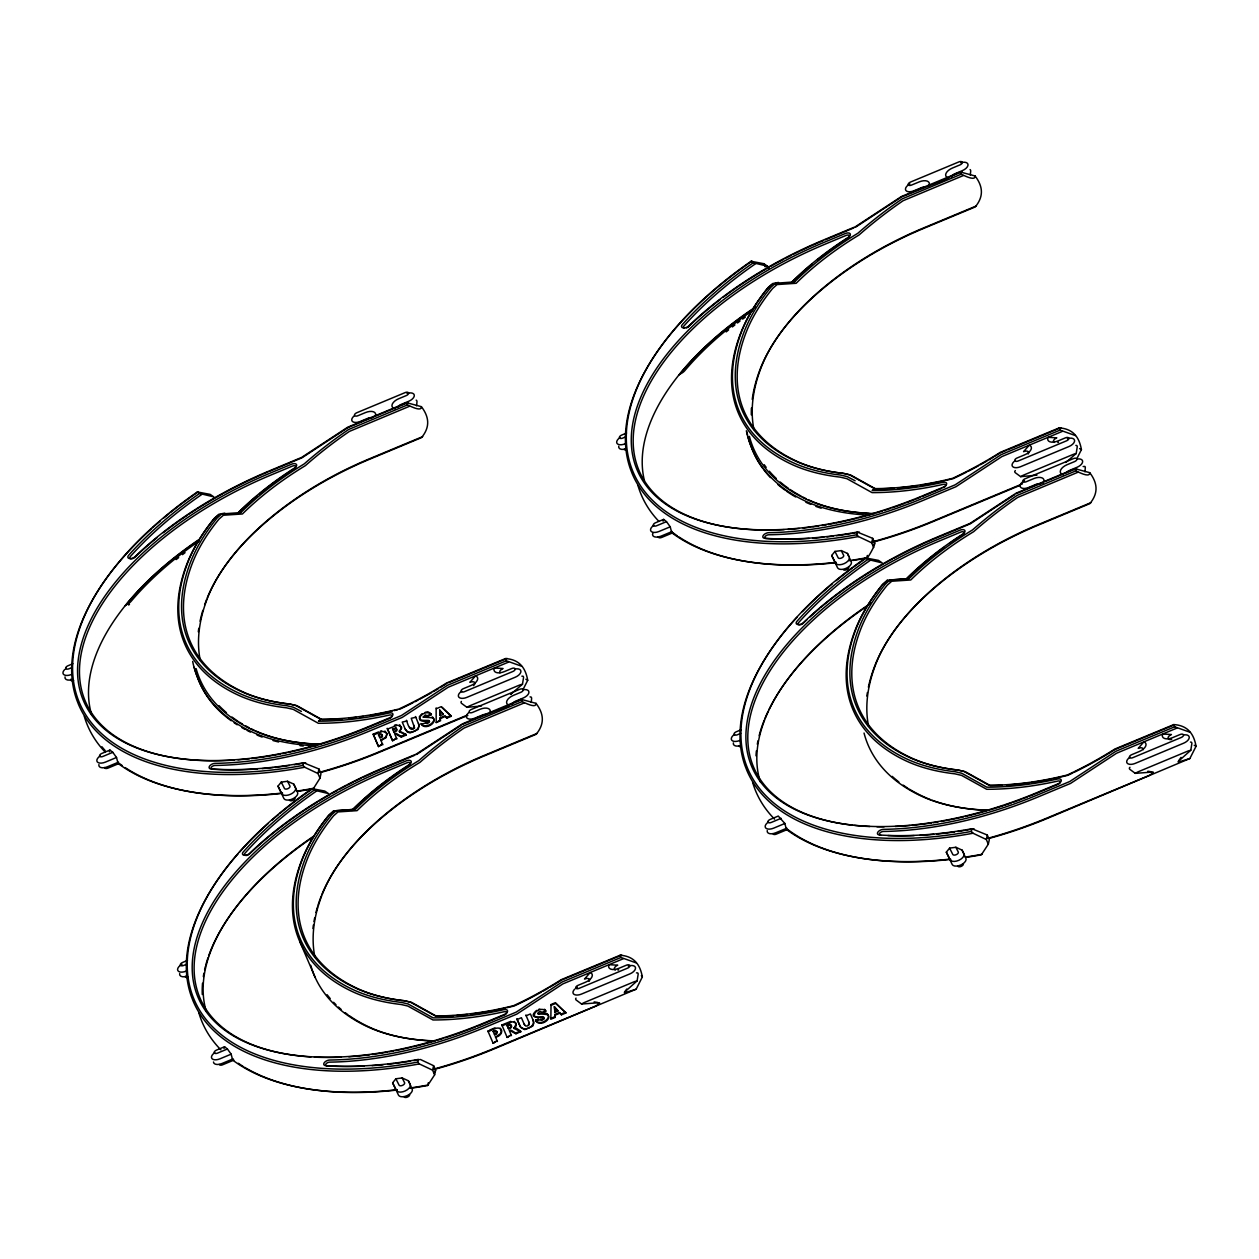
<?xml version="1.0" encoding="UTF-8"?>
<svg xmlns="http://www.w3.org/2000/svg" width="1259" height="1259" viewBox="0 0 1259 1259"><rect width="100%" height="100%" fill="white"/><g stroke="black" fill="none" stroke-linecap="round" stroke-linejoin="round"><path stroke-width="1.5" d="M442.066 707.196L451.289 716.277L446.803 718.134L444.994 715.757L440.146 717.772L440.571 720.73L436.212 722.556L436.118 707.951M551.033 1005.374L550.844 1019.223L555.203 1017.414L554.763 1014.455L559.625 1012.441L561.435 1014.817L565.905 1012.96L555.408 1002.683L550.75 1004.635L551.033 1005.374L555.691 1003.423L565.905 1012.96M401.385 727.309L399.481 731.778L406.153 735.067L401.322 737.082C394.209 733.871 393.138 731.086 401.039 736.342L401.322 737.082M516.017 1023.992L514.097 1028.461L520.785 1031.751L515.954 1033.765C508.841 1030.554 507.77 1027.769 515.671 1033.025L515.954 1033.765M419.562 718.48C420.144 713.853 428.375 710.312 431.396 714.656L427.446 716.528C415.722 717.52 430.499 716.953 433.285 718.212A4.768 4.045 -21.1 0 1 433.977 721.438C432.167 725.987 423.229 729.354 420.947 723.484M386.843 734.564L385.883 736.877L380.942 740.465L386.167 737.617L386.765 733.729M416.587 405.776L416.997 401.684A5.351 1.936 -72.6 0 0 416.572 400.409L416.178 400.142M531.219 702.459L531.628 698.367A5.351 1.936 -72.6 0 0 531.188 697.093L530.055 696.872M970.296 175.095L970.705 171.004A5.351 1.936 -72.6 0 0 970.264 169.729L970.091 169.572M1084.912 471.779L1085.321 467.687A5.351 1.936 -72.6 0 0 1084.896 466.412L1083.149 466.538M319.991 778.172L317.976 773.498L304.709 767.235L303.01 765.425L303.608 762.749L318.983 769.029L320.982 773.703L319.991 778.172L313.491 788.464M317.976 773.498L318.983 769.029M410.229 1088.343A298.446 158.162 -23.2 0 0 427.667 1085.494L434.607 1074.856L432.608 1070.181L419.326 1063.918L417.642 1062.108L418.932 1059.433M427.667 1085.494L428.265 1082.819M432.608 1070.181L433.615 1065.712L420.333 1059.448M434.607 1074.856L435.614 1070.386L433.615 1065.712M873.699 547.492L871.684 542.818L858.402 536.554L856.718 534.76L857.316 532.069L872.692 538.348L874.69 543.022C875.808 544.706 864.429 564.52 867.341 555.455M871.684 542.818L872.692 538.348M988.315 844.175L986.316 839.501L973.034 833.238L971.35 831.444L971.948 828.752L987.308 835.032L989.322 839.706L988.315 844.175L981.359 854.814A298.446 158.162 -23.2 0 1 967.4 857.159M986.316 839.501L987.308 835.032M529.126 1023.048L528.355 1024.606M511.626 693.221L510.572 694.433L522.485 684.219L523.571 677.358A5.351 1.951 -72.5 0 0 523.067 676.225L521.856 676.177M641.35 975.631L642.342 976.968L636.157 989.196L624.732 992.784A8.939 2.014 -22.4 0 1 624.401 992.249L637.117 980.903L638.187 974.041A5.351 1.951 -72.5 0 0 637.699 972.908L636.472 972.861M1065.775 462.478L1076.193 453.539L1077.263 446.677A5.351 1.951 -72.5 0 0 1076.775 445.544L1075.847 445.387M1194.24 745.265L1196.05 746.304L1189.865 758.516L1178.424 762.104A8.939 2.014 -22.4 0 1 1178.109 761.569L1190.809 750.222L1191.895 743.361A5.351 1.951 -72.5 0 0 1191.407 742.228L1190.479 742.07M109.376 751.859L109.942 750.065L112.791 752.315L116.52 757.477L118.047 763.395A299.957 158.949 -23.2 0 0 282.504 792.997M224.008 1048.527L224.558 1046.748L227.423 1048.999L231.152 1054.161L232.663 1060.078A299.957 158.949 -23.2 0 0 397.136 1089.68M663.084 521.179L663.65 519.385L666.499 521.635L670.229 526.813L671.739 532.714A299.957 158.949 -23.2 0 0 836.212 562.317M949.192 859.189A299.957 158.949 -23.2 0 1 786.371 829.398L784.861 823.48L778.267 816.068L770.146 819.452A3.006 1.589 -23.2 0 0 767.959 822.096A3.006 1.589 -23.2 0 0 771.295 822.426L781.131 818.319M207.279 597.773A226.463 120.014 -23.2 0 1 369.847 459.142L421.497 437.628C429.838 427.588 429.697 417.579 421.403 406.673L406.61 402.675L347.704 427.21L301.688 457.395L269.426 470.85A260.959 138.285 -23.2 0 0 135.217 556.525A4.501 2.392 -23.2 0 1 129.409 558.54A4.501 2.392 -23.2 0 1 128.607 555.329A293.961 155.77 -23.2 0 1 199.567 493.465L213.825 496.88L210.143 494.378L197.348 491.954A298.462 158.162 -23.2 0 0 78.42 700.256A298.462 158.162 -23.2 0 0 303.01 765.425M523.303 689.019L527.71 680.301L525.9 679.262M321.911 894.441A226.463 120.014 -23.2 0 1 484.479 755.825L536.129 734.312C544.47 724.271 544.329 714.262 536.035 703.356L521.242 699.359L462.336 723.894L416.32 754.078L384.042 767.534A260.959 138.285 -23.2 0 0 249.849 853.209A4.501 2.392 -23.2 0 1 244.026 855.223A4.501 2.392 -23.2 0 1 243.223 851.997A293.961 155.77 -23.2 0 1 314.199 790.148L328.457 793.563L324.775 791.061L311.98 788.638A298.462 158.162 -23.2 0 0 193.052 996.923A298.462 158.162 -23.2 0 0 417.642 1062.108M752.237 399.386A293.961 155.77 -23.2 0 1 760.342 368.698A226.463 120.014 -23.2 0 1 923.555 228.461L975.206 206.948C983.547 196.908 983.405 186.899 975.111 175.992L960.318 171.995L901.413 196.53L855.396 226.73L823.134 240.17A260.959 138.285 -23.2 0 0 688.925 325.845A4.501 2.392 -23.2 0 1 683.102 327.859A4.501 2.392 -23.2 0 1 682.299 324.649A293.961 155.77 -23.2 0 1 753.275 262.785L767.534 266.2L768.871 269.316M1077.012 458.339L1081.418 449.62L1079.608 448.582M868.395 687.209A293.961 155.77 -23.2 0 1 874.974 665.381A226.463 120.014 -23.2 0 1 1038.187 525.145L1089.838 503.631C1098.178 493.591 1098.037 483.582 1089.743 472.676L1074.934 468.678L1016.044 493.213L970.028 523.398L937.75 536.853A260.959 138.285 -23.2 0 0 803.557 622.528A4.501 2.392 -23.2 0 1 797.734 624.543A4.501 2.392 -23.2 0 1 796.931 621.332A293.961 155.77 -23.2 0 1 867.892 559.468L882.166 562.883L878.467 560.381L865.688 557.957A298.462 158.162 -23.2 0 0 746.76 766.259A298.462 158.162 -23.2 0 0 971.35 831.428M1181.036 757.383L1178.912 760.436M1043.113 483.047L1043.585 482.26A9.002 4.768 -23.2 0 0 1033.812 478.577L1026.211 481.741A3.006 1.589 -23.2 0 1 1022.859 481.41A3.006 1.589 -23.2 0 1 1025.062 478.782L1073.502 458.591A3.006 1.589 -23.2 0 1 1076.854 458.921A3.006 1.589 -23.2 0 1 1074.651 461.565L1067.034 464.728A9.002 4.768 -23.2 0 0 1062.423 474.407L1045.3 481.536M434.04 1072.92L435.614 1070.386M873.116 545.572L874.69 543.022M626.793 989.039L625.204 991.116M125.27 605.658L126.105 604.824A8.341 4.422 -23.2 0 0 131.109 601.298L131.251 601.141A256.458 135.909 -23.2 0 1 199.174 541.008M678.963 374.977L679.813 374.143A8.341 4.422 -23.2 0 0 684.817 370.618L684.943 370.461A256.458 135.909 -23.2 0 1 752.882 310.328M278.003 786.151L281.245 782.091A299.878 158.917 -23.2 0 0 287.54 781.272L293.74 784.105L295.535 787.662A7.507 3.982 -23.2 0 1 290.499 794.287A7.507 3.982 -23.2 0 1 281.874 793.815L278.003 786.151L283.873 798.489A7.507 3.982 -23.2 0 0 292.497 798.961A7.507 3.982 -23.2 0 0 297.549 792.336L293.74 784.105M392.619 1082.834L395.877 1078.774A299.878 158.917 -23.2 0 0 402.172 1077.956L408.372 1080.789L410.166 1084.345A7.507 3.982 -23.2 0 1 405.13 1090.971A7.507 3.982 -23.2 0 1 396.491 1090.499L392.619 1082.834L398.505 1095.173A7.507 3.982 -23.2 0 0 407.129 1095.645A7.507 3.982 -23.2 0 0 412.165 1089.019L408.372 1080.789M831.695 555.487L834.953 551.411A299.878 158.917 -23.2 0 0 841.248 550.592L847.449 553.425L849.243 556.982A7.507 3.982 -23.2 0 1 844.207 563.607A7.507 3.982 -23.2 0 1 835.567 563.135L831.695 555.487L837.581 567.809A7.507 3.982 -23.2 0 0 846.205 568.281A7.507 3.982 -23.2 0 0 851.241 561.656L849.447 558.115M946.327 852.17L949.585 848.094A299.878 158.917 -23.2 0 0 955.88 847.276L962.081 850.108L963.875 853.665A7.507 3.982 -23.2 0 1 958.839 860.29A7.507 3.982 -23.2 0 1 950.199 859.818L946.327 852.17L952.197 864.492A7.507 3.982 -23.2 0 0 960.837 864.964A7.507 3.982 -23.2 0 0 965.873 858.339L962.081 850.108M413.739 727.922L414.29 725.452M543.605 1018.814C545.651 1013.825 536.334 1019.601 534.477 1015.982C533.344 1010.883 543.038 1006.791 546.013 1011.339L542.078 1013.212C530.354 1014.203 545.131 1013.637 547.917 1014.896A4.768 4.045 -21.1 0 1 548.594 1018.122C546.815 1022.686 537.813 1026.022 535.579 1020.168L538.222 1018.893M461.376 701.436L461.014 702.066A5.351 2.062 26.8 0 0 461.408 703.246L466.963 707.353L481.426 706M576.008 998.119L575.646 998.749A5.351 2.062 26.8 0 0 576.04 999.929L581.579 1004.021L599.315 1002.699A8.939 2.014 -22.4 0 1 599.552 1003.266L596.011 1005.925L493.575 1048.59A262.47 139.088 -23.2 0 1 433.647 1069.111M218.232 515.293L213.715 519.275A230.964 122.391 -23.2 0 0 187.009 563.702A298.462 158.162 -23.2 0 0 237.699 694.889A230.964 122.391 -23.2 0 0 286.58 707.826L293.221 709.368L318.338 723.28A230.964 122.391 -23.2 0 0 389.535 715.033A3.006 1.589 -23.2 0 1 392.037 715.915A3.006 1.589 -23.2 0 1 389.786 718.291L368.509 727.167A254.963 135.106 -23.2 0 1 314.231 746.005M771.94 284.613L767.423 288.594A230.964 122.391 -23.2 0 0 740.717 333.021A298.462 158.162 -23.2 0 0 791.407 464.209A230.964 122.391 -23.2 0 0 840.288 477.145L846.929 478.703L872.046 492.615A230.964 122.391 -23.2 0 0 943.243 484.369A3.006 1.589 -23.2 0 1 945.54 484.746A3.006 1.589 -23.2 0 1 945.068 486.588M332.848 811.961L328.347 815.958A230.964 122.391 -23.2 0 0 301.641 860.385A298.462 158.162 -23.2 0 0 352.331 991.573A230.964 122.391 -23.2 0 0 401.196 1004.509L407.853 1006.051L432.97 1019.963A230.964 122.391 -23.2 0 0 504.167 1011.717A3.006 1.589 -23.2 0 1 506.669 1012.598A3.006 1.589 -23.2 0 1 504.418 1014.974L483.126 1023.85A254.963 135.106 -23.2 0 1 476.815 1026.415M886.556 581.296L882.055 585.278A230.964 122.391 -23.2 0 0 855.349 629.705A298.462 158.162 -23.2 0 0 906.039 760.892A230.964 122.391 -23.2 0 0 954.904 773.829L961.546 775.371L986.678 789.283A230.964 122.391 -23.2 0 0 1057.875 781.052A3.006 1.589 -23.2 0 1 1060.361 781.918A3.006 1.589 -23.2 0 1 1058.111 784.294L1036.834 793.17A254.963 135.106 -23.2 0 1 1028.949 796.365M396.443 729.874L396.16 727.733L392.839 729.622C396.884 726.05 399.323 731.573 393.862 731.998L392.556 728.882M636.157 989.196L493.796 1049.03A260.959 138.285 -23.2 0 1 434.198 1069.426M1189.865 758.516L1047.504 818.35A260.959 138.285 -23.2 0 1 989.48 838.321M527.71 680.301C525.412 666.971 518.645 659.401 505.473 658.567L446.552 683.023A237.101 121.84 -37.8 0 1 398.898 709.006A226.463 120.014 -23.2 0 1 320.746 719.298L318.464 721.171A229.468 121.604 -23.2 0 0 389.204 712.987A4.501 2.392 -23.2 0 1 392.95 714.294A4.501 2.392 -23.2 0 1 389.566 717.866L368.289 726.742A256.458 135.909 -23.2 0 1 82.575 698.525A256.458 135.909 -23.2 0 1 270.276 473.069L291.569 464.209A4.501 2.392 -23.2 0 1 296.384 464.366A4.501 2.392 -23.2 0 1 294.543 468.002A229.468 121.604 -23.2 0 0 237.982 512.838L240.862 512.57A226.463 120.014 -23.2 0 1 304.206 463.91A237.101 121.84 -37.8 0 1 348.601 429.508L407.46 404.894C409.332 405.587 421.859 412.48 421.403 406.673M1081.418 449.62C1079.12 436.291 1072.353 428.721 1059.181 427.887L1000.26 452.359A237.101 121.84 -37.8 0 1 952.607 478.326A226.463 120.014 -23.2 0 1 874.454 488.618L872.172 490.506A229.468 121.604 -23.2 0 0 942.912 482.307A4.501 2.392 -23.2 0 1 946.658 483.613A4.501 2.392 -23.2 0 1 943.274 487.186L921.997 496.062A256.458 135.909 -23.2 0 1 636.283 467.844A256.458 135.909 -23.2 0 1 823.984 242.389L845.261 233.529A4.501 2.392 -23.2 0 1 850.093 233.686A4.501 2.392 -23.2 0 1 848.251 237.322A229.468 121.604 -23.2 0 0 791.675 282.158L794.571 281.89A226.463 120.014 -23.2 0 1 857.914 233.23A237.101 121.84 -37.8 0 1 902.294 198.828L961.168 174.214C963.025 174.907 975.568 181.8 975.111 175.992M399.481 731.778L401.684 728.048L399.67 724.728M514.097 1028.461L516.269 1025.66L515.749 1023.032M422.017 713.727L419.373 716.717L419.782 719.408M536.649 1010.395C523.76 1021.395 552.056 1014.99 541.952 1020.246A2.266 1.92 -21.1 0 1 540.347 1019.664L535.862 1020.907M855.616 227.155L901.633 196.955L948.719 177.928M416.54 754.519L460.904 725.404M1014.612 494.724L970.248 523.838L937.971 537.278A262.47 139.088 -23.2 0 0 894.032 558.178M1015.336 470.598L1014.723 471.401A5.351 2.062 26.8 0 0 1015.116 472.566L1020.671 476.673L1036.928 475.147L1035.291 475.052M1129.953 767.282L1129.354 768.084A5.351 2.062 26.8 0 0 1129.732 769.249L1135.288 773.356L1153.024 772.019A8.939 2.014 -22.4 0 1 1153.26 772.585L1149.719 775.245L1047.283 817.909A262.47 139.088 -23.2 0 1 987.339 838.431M466.963 707.353L468.978 706.189A5.398 1.212 -22.4 0 1 470.347 705.575L518.787 685.384A5.398 1.212 -22.4 0 1 520.203 684.849L522.485 684.219M1020.671 476.673L1022.686 475.509A5.398 1.212 -22.4 0 1 1024.055 474.895L1072.495 454.704A5.398 1.212 -22.4 0 1 1073.911 454.169L1076.193 453.539M581.579 1004.021L583.609 1002.872A5.398 1.212 -22.4 0 1 584.979 1002.258L633.419 982.067A5.398 1.212 -22.4 0 1 634.835 981.532L637.117 980.903M1135.288 773.356L1137.318 772.192A5.398 1.212 -22.4 0 1 1138.687 771.578L1187.127 751.387A5.398 1.212 -22.4 0 1 1188.527 750.852L1190.809 750.222M380.69 736.924C384.53 735.697 380.816 732.219 378.518 734.752L378.802 735.492C382.28 732.549 384.436 737.648 379.919 738.089L378.518 734.752M496.329 1033.072L494.551 1034.772C499.256 1034.489 496.723 1028.178 493.15 1031.436L497.289 1032.112M421.23 724.224L425.731 722.981A2.266 1.92 -21.1 0 0 427.32 723.563C435.142 718.448 420.05 724.082 419.499 718.669M423.496 716.922L425.259 714.907L427.163 715.789L431.097 713.916L431.396 714.656M539.072 1013.763C535.783 1013.385 540.851 1009.875 541.779 1012.472L545.729 1010.599L544.518 1009.246M408.199 402.518L347.925 427.635L301.908 457.835L269.631 471.275M949.569 176.984L961.907 171.838M409.631 406.232L349.435 431.396A235.685 121.069 -37.9 0 0 305.37 465.641A224.968 119.212 -23.2 0 0 242.436 513.971L223.394 515.246L218.924 519.164A224.968 119.212 -23.2 0 0 192.485 562.946A292.466 154.983 -23.2 0 0 242.153 691.506A224.968 119.212 -23.2 0 0 290.404 704.174L296.967 705.701L321.863 719.534A224.968 119.212 -23.2 0 0 342.165 718.747M963.34 175.552L903.128 200.716A235.685 121.069 -37.9 0 0 859.063 234.961A224.968 119.212 -23.2 0 0 796.144 283.291L777.086 284.565L772.617 288.484A224.968 119.212 -23.2 0 0 746.178 332.266A292.466 154.983 -23.2 0 0 795.861 460.825A224.968 119.212 -23.2 0 0 844.112 473.494L850.675 475.021L875.572 488.854A224.968 119.212 -23.2 0 0 894.142 488.193M825.133 239.855L853.822 227.895M422.662 436.621L369.627 458.717A224.968 119.212 -23.2 0 0 207.515 598.025A292.466 154.983 -23.2 0 0 200.228 660.235M976.37 205.941L923.335 228.036A224.968 119.212 -23.2 0 0 761.207 367.345A292.466 154.983 -23.2 0 0 753.936 429.555M72.865 663.729L67.939 665.775A3.006 1.589 -23.2 0 0 65.736 668.419A3.006 1.589 -23.2 0 0 69.088 668.749L72.33 667.396M626.557 433.049L621.647 435.095A3.006 1.589 -23.2 0 0 619.444 437.739A3.006 1.589 -23.2 0 0 622.796 438.069L626.038 436.716M109.942 750.065L101.806 753.449A3.006 1.589 -23.2 0 0 99.618 756.092A3.006 1.589 -23.2 0 0 102.955 756.423L112.791 752.315M663.65 519.385L655.514 522.768A3.006 1.589 -23.2 0 0 653.327 525.412A3.006 1.589 -23.2 0 0 656.663 525.743L666.499 521.635M116.52 757.477L105.315 762.151A7.507 3.982 -23.2 0 1 97.321 761.931A7.507 3.982 -23.2 0 1 100.169 755.951M670.229 526.813L659.024 531.471A7.507 3.982 -23.2 0 1 651.029 531.251A7.507 3.982 -23.2 0 1 653.877 525.271M118.535 762.167L107.33 766.825A7.507 3.982 -23.2 0 1 98.894 764.559M672.243 531.487L661.038 536.145A7.507 3.982 -23.2 0 1 652.886 533.076M677.389 535.909A298.446 158.162 -23.2 0 1 672.967 532.73L661.683 537.436A3.006 1.589 -23.2 0 1 658.284 536.822M507.078 658.41L448.613 682.708M1007.751 449.825L1060.786 427.73M521.698 666.263L506.338 660.786L447.433 685.321L401.416 715.521L369.155 728.961A260.959 138.285 -23.2 0 1 215.132 763.347A4.501 2.392 -23.2 0 0 209.592 766.07A4.501 2.392 -23.2 0 0 211.15 768.981A293.961 155.77 -23.2 0 0 303.608 762.749M1075.406 435.583L1060.047 430.106L1001.141 454.641L955.125 484.841L922.847 498.281A260.959 138.285 -23.2 0 1 768.84 532.667A4.501 2.392 -23.2 0 0 763.3 535.39A4.501 2.392 -23.2 0 0 764.858 538.301A293.961 155.77 -23.2 0 0 857.316 532.069M508.51 662.124L448.22 687.241L402.203 717.425L369.941 730.865A262.47 139.088 -23.2 0 1 215.037 765.456A3.006 1.589 -23.2 0 0 211.339 767.282A3.006 1.589 -23.2 0 0 212.378 769.202A292.45 154.983 -23.2 0 0 257.434 768.997M1062.218 431.444L1001.928 456.561L955.911 486.745L923.634 500.185A262.47 139.088 -23.2 0 1 768.73 534.776A3.006 1.589 -23.2 0 0 765.047 536.602A3.006 1.589 -23.2 0 0 766.086 538.537A292.45 154.983 -23.2 0 0 809.191 538.443M922.202 496.487L941.716 488.35M378.503 746.587L382.516 744.053L378.503 746.587L373.199 734.154L378.534 731.935M373.482 734.894L382.736 731.322L386.356 732.817M392.54 740.748L396.554 738.215L392.54 740.748L387.536 729.055L397.813 725.105L401.416 727.088M406.799 721.029L402.235 722.068L405.508 729.764M415.785 717.284L411.237 718.307L414.589 727.954C410.009 733.068 407.507 723.358 406.5 720.29M436.401 708.691L441.075 706.74L451.289 716.277M395.373 730.503L393.862 731.998M440.272 715.6L443.31 714.341L439.69 710.029L440.272 715.6L439.69 710.029M440.43 718.511L445.277 716.497L446.803 718.134M401.039 736.342L405.87 734.327L406.153 735.067M440.146 717.772L440.288 719.991L436.212 722.556M446.52 717.394L450.99 715.521M467.01 715.222L378.959 751.906A262.47 139.088 -23.2 0 1 319.015 772.428M1022.513 483.802L932.667 521.242A262.47 139.088 -23.2 0 1 872.723 541.748M467.86 715.395L379.164 752.347A260.959 138.285 -23.2 0 1 321.139 772.318M1019.759 485.47L932.872 521.667A260.959 138.285 -23.2 0 1 873.274 542.062M462.557 724.318L509.627 705.292M510.477 704.348L521.069 699.941M1016.249 493.638L1043.585 482.26M1064.185 473.667L1076.539 468.521M536.035 703.356C536.491 709.163 523.949 702.27 522.092 701.578L463.218 726.191A237.101 121.84 -37.8 0 0 418.838 760.593A226.463 120.014 -23.2 0 0 355.494 809.254L336.342 810.623L331.857 814.573A226.463 120.014 -23.2 0 0 305.245 858.654A293.961 155.77 -23.2 0 0 355.164 987.874A226.463 120.014 -23.2 0 0 403.73 1000.622L410.34 1002.148L435.378 1015.982A226.463 120.014 -23.2 0 0 513.53 1005.689A237.101 121.84 -37.8 0 0 561.184 979.707L620.105 955.235C633.261 956.085 640.028 963.654 642.342 976.968M1089.743 472.676C1090.2 478.483 1077.657 471.59 1075.8 470.897L1016.926 495.511A237.101 121.84 -37.8 0 0 972.546 529.913A226.463 120.014 -23.2 0 0 909.203 578.573L890.05 579.943L885.565 583.893A226.463 120.014 -23.2 0 0 858.937 627.973A293.961 155.77 -23.2 0 0 908.872 757.194A226.463 120.014 -23.2 0 0 957.438 769.941L964.048 771.468L989.07 785.301A226.463 120.014 -23.2 0 0 1067.239 775.009A237.101 121.84 -37.8 0 0 1114.876 749.026L1173.813 724.57C1186.969 725.404 1193.737 732.974 1196.05 746.304M524.263 702.915L464.052 728.08A235.685 121.069 -37.9 0 0 419.987 762.324A224.968 119.212 -23.2 0 0 357.068 810.654L338.01 811.929L333.541 815.848A224.968 119.212 -23.2 0 0 307.102 859.629A292.466 154.983 -23.2 0 0 356.785 988.189A224.968 119.212 -23.2 0 0 405.036 1000.858L411.599 1002.384L436.495 1016.218A224.968 119.212 -23.2 0 0 453.35 1015.667M1077.972 472.235L1017.76 497.399A235.685 121.069 -37.9 0 0 973.695 531.644A224.968 119.212 -23.2 0 0 910.776 579.974L891.718 581.249L887.249 585.167A224.968 119.212 -23.2 0 0 860.81 628.949A292.466 154.983 -23.2 0 0 910.477 757.509A224.968 119.212 -23.2 0 0 958.729 770.178L965.307 771.704L990.204 785.537A224.968 119.212 -23.2 0 0 1001.928 785.254M386.057 767.203L414.746 755.258M537.294 733.305L484.259 755.4A224.968 119.212 -23.2 0 0 322.131 894.708A292.466 154.983 -23.2 0 0 314.86 956.919M1091.002 502.624L1037.967 524.72A224.968 119.212 -23.2 0 0 875.839 664.028A292.466 154.983 -23.2 0 0 868.553 726.238M187.481 960.412L182.571 962.458A3.006 1.589 -23.2 0 0 180.367 965.102A3.006 1.589 -23.2 0 0 183.72 965.433L186.962 964.079M741.189 729.732L736.279 731.778A3.006 1.589 -23.2 0 0 734.076 734.422A3.006 1.589 -23.2 0 0 737.412 734.752L740.67 733.399M224.558 1046.748L216.438 1050.132A3.006 1.589 -23.2 0 0 214.25 1052.776A3.006 1.589 -23.2 0 0 217.587 1053.106L227.423 1048.999M231.152 1054.161L219.947 1058.835A7.507 3.982 -23.2 0 1 211.953 1058.614A7.507 3.982 -23.2 0 1 214.801 1052.634M784.861 823.48L773.656 828.154A7.507 3.982 -23.2 0 1 765.661 827.934A7.507 3.982 -23.2 0 1 768.509 821.954M233.167 1058.835L221.962 1063.509A7.507 3.982 -23.2 0 1 213.463 1061.998M786.859 828.17L775.654 832.829A7.507 3.982 -23.2 0 1 767.235 830.562M950.828 859.346A298.446 158.162 -23.2 0 1 787.599 829.413L776.299 834.119A3.006 1.589 -23.2 0 1 773.105 834.025M621.694 955.093L561.435 980.116A235.685 121.069 -37.9 0 1 549.711 987.292M1173.64 725.153L1115.144 749.435A235.685 121.069 -37.9 0 1 1074.619 772.082M636.33 962.946L620.955 957.469L562.065 982.004L516.048 1012.205L483.771 1025.644A260.959 138.285 -23.2 0 1 329.764 1060.031A4.501 2.392 -23.2 0 0 324.224 1062.753A4.501 2.392 -23.2 0 0 325.782 1065.665A293.961 155.77 -23.2 0 0 418.24 1059.433M1190.038 732.266L1174.663 726.789L1115.773 751.324L1069.757 781.524L1037.479 794.964A260.959 138.285 -23.2 0 1 883.456 829.351A4.501 2.392 -23.2 0 0 877.916 832.073A4.501 2.392 -23.2 0 0 879.49 834.985A293.961 155.77 -23.2 0 0 971.948 828.752M623.126 958.807L562.852 983.909L516.835 1014.109L484.558 1027.549A262.47 139.088 -23.2 0 1 329.653 1062.14A3.006 1.589 -23.2 0 0 326.223 1063.65A3.006 1.589 -23.2 0 0 326.286 1065.728M1176.835 728.127L1116.56 753.244L1070.543 783.428L1038.266 796.868A262.47 139.088 -23.2 0 1 883.362 831.459A3.006 1.589 -23.2 0 0 879.679 833.285A3.006 1.589 -23.2 0 0 880.718 835.205M489.609 1030.098L494.944 1027.879M515.435 1022.812L512.444 1021.789L502.152 1025.739L501.869 1024.999L510.776 1021.364M520.14 1026.447L517.15 1019.491L521.415 1017.713L524.484 1024.842M526.152 1015.745L530.417 1013.967L533.407 1020.923M507.172 1025.566C511.217 1021.993 513.656 1027.517 508.195 1027.942L508.479 1028.682C513.955 1028.257 511.5 1022.733 507.471 1026.305L507.172 1025.566L508.479 1028.682M500.169 1028.131C504.135 1031.924 499.807 1036.582 495.558 1037.148L500.515 1033.56L501.397 1030.413M554.621 1011.544L557.942 1011.024L554.904 1012.283L554.322 1006.712L557.658 1010.285M555.062 1015.195L559.909 1013.18L561.435 1014.817M515.671 1033.025L520.502 1031.011L520.785 1031.751M550.561 1018.484L554.92 1016.674L554.763 1014.455M561.136 1014.077L565.621 1012.205M493.135 1043.27L497.132 1040.737L493.135 1043.27L487.831 1030.838L488.114 1031.577C491.624 1030.759 498.643 1024.873 501.397 1030.271M507.172 1037.432L511.185 1034.898L507.172 1037.432L501.869 1024.999M1005.941 450.565L1000.512 452.752A235.685 121.069 -37.9 0 1 995.161 456.088M394.366 725.341L396.144 724.68M538.537 1009.482L539.812 1009.01M380.312 731.196L381.43 730.802M542.834 1019.239L541.669 1019.507A2.266 1.92 -21.1 0 1 540.63 1019.318M412.81 728.457L409.568 727.419M425.18 712.326L427.383 711.902M774.899 284.03L777.857 283.448M888.036 580.997L890.994 580.415M335.823 811.394L338.781 810.812M778.487 282.441L772.601 283.574L768.116 287.524A229.468 121.604 -23.2 0 0 741.582 331.668A296.951 157.359 -23.2 0 0 792.021 462.195A229.468 121.604 -23.2 0 0 840.571 475.052L847.181 476.594L855.113 480.781M224.779 513.121L218.893 514.254L214.423 518.204A229.468 121.604 -23.2 0 0 187.874 562.332A296.951 157.359 -23.2 0 0 238.313 692.875A229.468 121.604 -23.2 0 0 286.863 705.732L293.473 707.275L301.405 711.445M856.718 534.76A298.462 158.162 -23.2 0 1 632.128 469.576A298.462 158.162 -23.2 0 1 751.056 261.274L763.851 263.698L767.534 266.2M542.708 1013.102L546.862 1013.511M399.197 731.023L405.87 734.327M513.814 1027.706L515.12 1027.674M794.571 281.89L775.434 283.259L770.933 287.209A226.463 120.014 -23.2 0 0 744.321 331.29A293.961 155.77 -23.2 0 0 794.24 460.511A226.463 120.014 -23.2 0 0 842.822 473.258L849.432 474.785L874.454 488.618M240.862 512.57L221.726 513.94L217.225 517.89A226.463 120.014 -23.2 0 0 190.613 561.97A293.961 155.77 -23.2 0 0 240.532 691.191A226.463 120.014 -23.2 0 0 289.114 703.938L295.723 705.465L320.746 719.298M1151.56 771.83L1147.815 771.232M597.852 1002.51L594.106 1001.896M671.739 532.714L672.967 532.73M118.85 763.41L118.047 763.395M786.371 829.398L787.599 829.413M232.663 1060.078L233.891 1060.094L222.591 1064.799A3.006 1.589 -23.2 0 1 219.255 1064.469M1062.423 474.407L1063.336 474.612M395.011 408.608L394.098 408.404A9.002 4.768 -23.2 0 1 398.71 398.725L406.327 395.562A3.006 1.589 -23.2 0 0 408.514 392.918A3.006 1.589 -23.2 0 0 405.178 392.588L356.722 412.779A3.006 1.589 -23.2 0 0 354.534 415.407A3.006 1.589 -23.2 0 0 357.871 415.738L365.488 412.574A9.002 4.768 -23.2 0 1 375.261 416.241M428.312 711.949L431.097 713.916M516.064 1028.005L520.502 1031.011M751.056 261.274L753.275 262.785M865.688 557.957L867.907 559.468M197.348 491.954L199.567 493.465M311.98 788.638L314.199 790.148M384.924 730.991L386.781 733.604M514.302 1021.411L516.048 1023.772M432.23 716.827L433.002 717.473A4.768 4.045 -21.1 0 1 433.678 720.699C431.9 724.759 425.007 727.922 421.466 724.271M419.845 719.298C422.048 721.942 434.308 718.433 427.037 722.823A2.266 1.92 -21.1 0 1 425.432 722.225M439.989 710.768L443.31 714.341M554.322 1006.712L557.942 1011.024M405.713 729.905C409.521 735.319 421.136 730.047 418.492 723.5M520.345 1026.589C523.964 1031.672 534.414 1027.36 533.454 1021.238M535.579 1020.168C538.569 1025.031 546.516 1021.679 548.31 1017.382A4.768 4.045 -21.1 0 0 547.634 1014.156M524.185 1024.102L525.743 1026.069L527.71 1025.88L529.221 1024.637L528.922 1022.135M405.225 729.024L407.397 732.124L410.135 732.943L418.13 729.402L419.105 725.294L415.501 716.528M841.248 550.592L843.64 555.329A3.006 1.589 -23.2 0 1 841.626 557.973A3.006 1.589 -23.2 0 1 838.164 557.784L834.953 551.411M955.88 847.276L958.272 851.997A3.006 1.589 -23.2 0 1 956.258 854.656A3.006 1.589 -23.2 0 1 952.795 854.468L949.585 848.094M287.54 781.272L289.932 785.994A3.006 1.589 -23.2 0 1 287.918 788.653A3.006 1.589 -23.2 0 1 284.471 788.464L281.245 782.091M402.172 1077.956L404.564 1082.677A3.006 1.589 -23.2 0 1 402.55 1085.337A3.006 1.589 -23.2 0 1 399.087 1085.148L395.877 1078.774M763.851 263.698L765.189 266.814M847.449 553.425L848.786 556.557M525.869 1014.99L529.205 1022.875M394.523 733.462L396.837 738.954M392.257 739.993L387.237 728.316L387.536 729.055M509.14 1030.145L511.469 1035.638M380.643 739.725L382.799 744.809M373.199 734.154L378.219 745.847M493.15 1031.436L494.551 1034.772M495.275 1036.409L497.431 1041.492M300.161 942.409L315.191 977.488M960.318 171.995L961.168 174.214M1059.181 427.887L1060.047 430.106M1074.934 468.678L1075.8 470.897M1173.813 724.57L1174.663 726.789M406.61 402.675L407.46 404.894M505.473 658.567L506.338 660.786M521.242 699.359L522.092 701.578M620.105 955.235L620.955 957.469M517.15 1019.491L516.867 1018.751L520.628 1027.328L524.767 1029.626L532.762 1026.085L533.863 1023.048L533.124 1020.183M386.482 732.848L387.048 734.469M554.605 1007.452L554.904 1012.283M254.349 730.283A296.951 157.359 -23.2 0 1 250.856 728.599M249.14 727.733A296.951 157.359 -23.2 0 1 245.804 725.939M242.546 724.082A296.951 157.359 -23.2 0 1 239.399 722.147M237.857 721.155A296.951 157.359 -23.2 0 1 231.955 717.032M226.447 712.657A296.951 157.359 -23.2 0 1 218.972 705.607M313.035 788.811A298.446 158.162 -23.2 0 1 299.06 791.156M282.504 793.343A298.446 158.162 -23.2 0 1 149.097 780.171M147.696 779.589A298.446 158.162 -23.2 0 1 125.192 767.612M122.186 765.551A298.446 158.162 -23.2 0 1 119.259 763.41L107.975 768.116A3.006 1.589 -23.2 0 1 104.576 767.502M105.174 750.569A298.446 158.162 -23.2 0 1 101.916 746.76M294.952 797.687A3.006 1.589 -23.2 0 1 292.922 800.346A3.006 1.589 -23.2 0 1 289.476 800.157M196.121 668.623A298.462 158.162 -23.2 0 0 252.729 729.968A230.964 122.391 -23.2 0 0 320.73 744.226M157.17 537.53A262.47 139.088 -23.2 0 0 134.666 557.454A3.006 1.589 -23.2 0 1 133.485 558.272M163.245 532.699A262.47 139.088 -23.2 0 1 187.685 515.025M189.023 514.128A262.47 139.088 -23.2 0 1 195.837 509.706M197.207 508.825A262.47 139.088 -23.2 0 1 222.78 493.764M224.244 492.961A262.47 139.088 -23.2 0 1 261.888 474.58M263.43 473.903A262.47 139.088 -23.2 0 1 268.088 471.92M397.671 709.761A224.968 119.212 -23.2 0 1 394.004 710.627M392.178 711.052A224.968 119.212 -23.2 0 1 370.398 715.332M363.237 716.434A224.968 119.212 -23.2 0 1 359.681 716.922M356.14 717.378A224.968 119.212 -23.2 0 1 349.105 718.134M312.625 746.461A254.963 135.106 -23.2 0 1 288.61 752.347M287.021 752.677A254.963 135.106 -23.2 0 1 282.252 753.653M280.663 753.968A254.963 135.106 -23.2 0 1 251.344 758.548M249.408 758.768A254.963 135.106 -23.2 0 1 237.982 759.838M234.221 760.106A254.963 135.106 -23.2 0 1 80.23 659.842A254.963 135.106 -23.2 0 1 271.063 474.989L292.356 466.113A3.006 1.589 -23.2 0 1 295.566 466.223A3.006 1.589 -23.2 0 1 294.338 468.647A230.964 122.391 -23.2 0 0 259.574 493.78M514.868 669.033A7.507 3.982 -23.2 0 1 520.911 671.299A7.507 3.982 -23.2 0 1 515.293 677.2L466.837 697.392A7.507 3.982 -23.2 0 1 458.843 697.171A7.507 3.982 -23.2 0 1 461.691 691.175M318.653 744.337A229.468 121.604 -23.2 0 1 255.876 730.991M313.727 788.276A299.957 158.949 -23.2 0 1 296.951 791.093M105.111 751.969A299.957 158.949 -23.2 0 1 84.274 716.261M500.012 672.825A4.501 2.392 -23.2 0 1 503.081 668.513L494.394 667.994A9.002 4.768 -23.2 0 0 504.167 671.677L511.784 668.513A3.006 1.589 -23.2 0 1 515.12 668.828A3.006 1.589 -23.2 0 1 512.917 671.472L464.477 691.663A3.006 1.589 -23.2 0 1 461.124 691.333A3.006 1.589 -23.2 0 1 463.328 688.689L470.945 685.526A9.002 4.768 -23.2 0 0 475.556 675.847L469.859 682.347A4.501 2.392 -23.2 0 1 473.888 681.969A4.501 2.392 -23.2 0 1 474.753 684.188M474.045 685.164A4.501 2.392 -23.2 0 1 473.541 685.636M305.701 762.765A292.45 154.983 -23.2 0 1 294.244 764.748M289.35 765.503A292.45 154.983 -23.2 0 1 274.855 767.408M273.25 767.581A292.45 154.983 -23.2 0 1 262.155 768.635M201.991 494.315A292.45 154.983 -23.2 0 0 130.244 556.651A3.006 1.589 -23.2 0 0 130.149 558.555A3.006 1.589 -23.2 0 0 133.029 558.477M446.803 683.432A235.685 121.069 -37.9 0 1 440.115 687.587M438.447 688.61A235.685 121.069 -37.9 0 1 433.395 691.6M431.711 692.576A235.685 121.069 -37.9 0 1 419.861 699.154M418.177 700.051A235.685 121.069 -37.9 0 1 414.778 701.83M413.078 702.695A235.685 121.069 -37.9 0 1 399.512 709.305M304.709 767.235A299.957 158.949 -23.2 0 1 78.451 704.269L76.689 699.689A299.957 158.949 -23.2 0 1 151.316 528.843M152.544 527.741A299.957 158.949 -23.2 0 1 160.019 521.163M163.859 517.905A299.957 158.949 -23.2 0 1 169.084 513.609M170.406 512.539A299.957 158.949 -23.2 0 1 198.292 491.813M73.604 680.615A3.006 1.589 -23.2 0 1 70.834 679.215M198.308 631.813A293.961 155.77 -23.2 0 1 198.78 628.304M200.055 621.206A293.961 155.77 -23.2 0 1 202.841 610.379M204.619 604.902A293.961 155.77 -23.2 0 1 206.649 599.378M126.168 604.666A256.458 135.909 -23.2 0 1 198.497 540.363M129.457 604.43A8.341 4.422 -23.2 0 1 128.56 605.012M176.166 559.578A256.458 135.909 -23.2 0 1 178.668 557.595M182.476 554.637A256.458 135.909 -23.2 0 1 185.057 552.685M194.264 667.364A296.967 157.359 -23.2 0 0 197.222 676.587A492.316 260.896 -23.2 0 0 200.244 684.015A296.967 157.359 -23.2 0 0 231.2 720.73M250.399 732.093A296.967 157.359 -23.2 0 1 246.953 730.362M245.269 729.48A296.967 157.359 -23.2 0 1 241.964 727.655M237.196 724.791A296.967 157.359 -23.2 0 1 234.143 722.792M303.23 746.036A229.484 121.604 -23.2 0 1 300.004 745.69M278.664 741.992A229.484 121.604 -23.2 0 1 272.951 740.528M262.14 737.066A229.484 121.604 -23.2 0 1 257.041 735.083M238.612 512.586A230.964 122.391 -23.2 0 1 256.805 496.077M91.545 714.435A254.947 135.106 -23.2 0 1 198.765 539.702M354.094 415.989A7.507 3.982 -23.2 0 0 352.489 421.513A7.507 3.982 -23.2 0 0 360.231 421.482L367.848 418.303A4.501 2.392 -23.2 0 1 371.877 417.909M407.035 393.422A7.507 3.982 -23.2 0 1 414.274 395.027A7.507 3.982 -23.2 0 1 408.687 401.291L401.07 404.469A4.501 2.392 -23.2 0 0 397.907 407.066M71.448 674.478A7.507 3.982 -23.2 0 1 64.004 674.745A7.507 3.982 -23.2 0 1 64.461 669.788M65.311 669.001A7.507 3.982 -23.2 0 1 66.302 668.261M72.235 679.592A7.507 3.982 -23.2 0 1 65.027 676.886M315.962 745.816A229.484 121.604 -23.2 0 1 251.643 731.762A296.967 157.359 -23.2 0 1 199.74 682.834A492.316 260.896 -23.2 0 1 195.114 670.858A296.967 157.359 -23.2 0 1 192.674 661.431M909.297 789.125A296.951 157.359 -23.2 0 0 922.674 796.286A229.468 121.604 -23.2 0 0 930.574 799.654M907.739 788.15A296.951 157.359 -23.2 0 1 903.191 785.128M898.863 781.965A296.951 157.359 -23.2 0 1 892.19 776.362M963.277 863.69A3.006 1.589 -23.2 0 1 961.262 866.349A3.006 1.589 -23.2 0 1 957.816 866.161M864.036 733.053A298.462 158.162 -23.2 0 0 921.069 795.971A230.964 122.391 -23.2 0 0 987.434 810.182M807.003 619.648A262.47 139.088 -23.2 0 0 803.006 623.457A3.006 1.589 -23.2 0 1 799.119 624.794A3.006 1.589 -23.2 0 1 798.584 622.654A292.45 154.983 -23.2 0 1 870.315 560.334M809.726 617.13A262.47 139.088 -23.2 0 1 819.625 608.427M821.073 607.2A262.47 139.088 -23.2 0 1 862.793 576.591M864.162 575.709A262.47 139.088 -23.2 0 1 883.865 563.812M885.297 562.993A262.47 139.088 -23.2 0 1 892.568 558.965M1053.216 778.644A224.968 119.212 -23.2 0 0 1067.837 775.308A235.685 121.069 -37.9 0 0 1072.936 772.916M1051.391 779.022A224.968 119.212 -23.2 0 1 1031.577 782.437M1029.799 782.689A224.968 119.212 -23.2 0 1 1007.043 784.986M1027.36 796.994A254.963 135.106 -23.2 0 1 1022.607 798.836M1021.002 799.434A254.963 135.106 -23.2 0 1 1013.039 802.345M1011.433 802.912A254.963 135.106 -23.2 0 1 1005.028 805.115M1003.439 805.65A254.963 135.106 -23.2 0 1 988.992 810.166M987.386 810.639A254.963 135.106 -23.2 0 1 964.929 816.556M963.324 816.918A254.963 135.106 -23.2 0 1 941.102 821.435M937.955 821.97A254.963 135.106 -23.2 0 1 933.249 822.725M931.298 823.008A254.963 135.106 -23.2 0 1 912.004 825.353M910.115 825.526A254.963 135.106 -23.2 0 1 895.102 826.518M884.117 826.785A254.963 135.106 -23.2 0 1 876.941 826.754M869.875 826.534A254.963 135.106 -23.2 0 1 854.499 825.385M852.831 825.212A254.963 135.106 -23.2 0 1 752.441 708.109A254.963 135.106 -23.2 0 1 939.403 540.992L960.68 532.116A3.006 1.589 -23.2 0 1 963.812 532.132A3.006 1.589 -23.2 0 1 963.056 534.367M1184.404 734.847A7.507 3.982 -23.2 0 1 1189.251 737.68A7.507 3.982 -23.2 0 1 1183.617 743.203L1135.177 763.395A7.507 3.982 -23.2 0 1 1127.167 763.174A7.507 3.982 -23.2 0 1 1130.031 757.178M986.993 810.34A229.468 121.604 -23.2 0 1 932.227 800.268M982.051 854.279A299.957 158.949 -23.2 0 1 965.275 857.096M774.6 819.168A299.957 158.949 -23.2 0 1 752.599 782.264M1171.673 739.426A4.501 2.392 -23.2 0 1 1168.037 738.057A4.501 2.392 -23.2 0 1 1171.421 734.516L1162.734 733.997A9.002 4.768 -23.2 0 0 1172.491 737.68L1180.108 734.516A3.006 1.589 -23.2 0 1 1183.46 734.847A3.006 1.589 -23.2 0 1 1181.257 737.475L1132.801 757.666A3.006 1.589 -23.2 0 1 1129.465 757.336A3.006 1.589 -23.2 0 1 1131.668 754.692L1139.269 751.529A9.002 4.768 -23.2 0 0 1143.896 741.85L1138.199 748.35A4.501 2.392 -23.2 0 1 1143.251 749.719M974.041 828.768A292.45 154.983 -23.2 0 1 965.842 830.216M964.205 830.484A292.45 154.983 -23.2 0 1 957.69 831.507M954.448 831.979A292.45 154.983 -23.2 0 1 936.806 834.072M933.643 834.371A292.45 154.983 -23.2 0 1 919.936 835.362M914.144 835.614A292.45 154.983 -23.2 0 1 887.941 835.598M973.034 833.238A299.957 158.949 -23.2 0 1 746.792 770.272L745.013 765.692A299.957 158.949 -23.2 0 1 796.947 617.335M802.313 611.654A299.957 158.949 -23.2 0 1 832.199 583.908M836.102 580.682A299.957 158.949 -23.2 0 1 852.359 568.014M853.759 566.975A299.957 158.949 -23.2 0 1 866.617 557.816M740.969 746.823A3.006 1.589 -23.2 0 1 739.033 745.832M866.853 696.07A293.961 155.77 -23.2 0 1 867.388 692.544M756.014 755.809A256.458 135.909 -23.2 0 1 756.391 750.883M757.32 744.226A256.458 135.909 -23.2 0 1 757.949 740.843M759.13 735.728A256.458 135.909 -23.2 0 1 764.276 720.101M764.984 718.338A256.458 135.909 -23.2 0 1 768.147 711.272M768.997 709.494A256.458 135.909 -23.2 0 1 866.837 606.366M905.725 579.785A230.964 122.391 -23.2 0 1 943.92 547.429M950.026 543.085A230.964 122.391 -23.2 0 1 962.679 534.65M760.31 781.886A254.963 135.106 -23.2 0 1 871.181 602.967M1024.527 480.623A7.507 3.982 -23.2 0 0 1020.357 486.965A7.507 3.982 -23.2 0 0 1028.572 487.485L1036.173 484.306A4.501 2.392 -23.2 0 1 1040.642 484.148M1077.798 458.937A7.507 3.982 -23.2 0 1 1082.646 461.754A7.507 3.982 -23.2 0 1 1077.012 467.294L1069.41 470.473A4.501 2.392 -23.2 0 0 1066.53 472.581M739.788 740.481A7.507 3.982 -23.2 0 1 731.778 740.261A7.507 3.982 -23.2 0 1 734.642 734.28M740.56 745.596A7.507 3.982 -23.2 0 1 733.352 742.889M806.295 498.769A296.951 157.359 -23.2 0 1 802.849 497.053M801.165 496.156A296.951 157.359 -23.2 0 1 790.054 489.468M788.559 488.445A296.951 157.359 -23.2 0 1 780.155 481.977M776.299 478.514A296.951 157.359 -23.2 0 1 769.312 471.212M766.18 467.357A296.951 157.359 -23.2 0 1 764.229 464.713M864.98 558.445A298.446 158.162 -23.2 0 1 852.768 560.475M836.212 562.663A298.446 158.162 -23.2 0 1 678.9 536.932M848.645 567.006A3.006 1.589 -23.2 0 1 846.866 569.556A3.006 1.589 -23.2 0 1 843.341 569.697M749.404 436.369A298.462 158.162 -23.2 0 0 806.437 499.288A230.964 122.391 -23.2 0 0 874.438 513.546M688.374 326.773A262.47 139.088 -23.2 0 1 720.038 299.626M723.17 297.266A262.47 139.088 -23.2 0 1 769.233 267.128M770.681 266.31A262.47 139.088 -23.2 0 1 783.822 259.149M785.301 258.378A262.47 139.088 -23.2 0 1 791.266 255.325M792.761 254.57A262.47 139.088 -23.2 0 1 798.788 251.611M800.299 250.887A262.47 139.088 -23.2 0 1 823.339 240.595M945.887 480.371A224.968 119.212 -23.2 0 0 953.22 478.625A235.685 121.069 -37.9 0 0 966.786 472.015M944.061 480.781A224.968 119.212 -23.2 0 1 940.41 481.583M938.584 481.961A224.968 119.212 -23.2 0 1 920.518 485.234M916.945 485.754A224.968 119.212 -23.2 0 1 909.848 486.698M908.085 486.903A224.968 119.212 -23.2 0 1 897.588 487.925M1067.349 438.667A7.507 3.982 -23.2 0 1 1074.572 440.272A7.507 3.982 -23.2 0 1 1068.985 446.52L1020.545 466.711A7.507 3.982 -23.2 0 1 1012.535 466.491A7.507 3.982 -23.2 0 1 1015.399 460.511M920.628 497.132A254.963 135.106 -23.2 0 1 915.907 499.052M914.317 499.681A254.963 135.106 -23.2 0 1 906.386 502.75M904.796 503.348A254.963 135.106 -23.2 0 1 892.017 507.881M890.412 508.431A254.963 135.106 -23.2 0 1 883.991 510.524M882.386 511.028A254.963 135.106 -23.2 0 1 875.965 513.011M874.36 513.483A254.963 135.106 -23.2 0 1 858.308 517.905M856.702 518.315A254.963 135.106 -23.2 0 1 835.96 522.989M834.371 523.288A254.963 135.106 -23.2 0 1 828.044 524.468M826.471 524.751A254.963 135.106 -23.2 0 1 821.765 525.538M818.618 526.042A254.963 135.106 -23.2 0 1 812.779 526.892M810.843 527.143A254.963 135.106 -23.2 0 1 803.116 528.088M799.292 528.481A254.963 135.106 -23.2 0 1 787.929 529.425M784.184 529.646A254.963 135.106 -23.2 0 1 634.111 427.918A254.963 135.106 -23.2 0 1 824.771 244.309L846.048 235.433A3.006 1.589 -23.2 0 1 849.274 235.543A3.006 1.589 -23.2 0 1 848.047 237.967A230.964 122.391 -23.2 0 0 817.532 259.669M1058.52 442.287A4.501 2.392 -23.2 0 1 1057.78 442.554M1054.051 442.444A4.501 2.392 -23.2 0 1 1056.789 437.833L1048.102 437.314A9.002 4.768 -23.2 0 0 1057.875 440.996L1065.476 437.833A3.006 1.589 -23.2 0 1 1068.828 438.163A3.006 1.589 -23.2 0 1 1066.625 440.792L1018.185 460.983A3.006 1.589 -23.2 0 1 1014.833 460.652A3.006 1.589 -23.2 0 1 1017.036 458.008L1024.653 454.845A9.002 4.768 -23.2 0 0 1029.264 445.167L1023.567 451.666A4.501 2.392 -23.2 0 1 1027.832 451.383A4.501 2.392 -23.2 0 1 1028.162 453.995M869.151 513.499A229.468 121.604 -23.2 0 1 808.058 499.618M867.435 557.595A299.957 158.949 -23.2 0 1 848.991 560.664M658.819 521.289A299.957 158.949 -23.2 0 1 637.983 485.581M859.409 532.085A292.45 154.983 -23.2 0 1 852.847 533.265M851.21 533.533A292.45 154.983 -23.2 0 1 836.59 535.736M833.364 536.145A292.45 154.983 -23.2 0 1 826.958 536.901M823.764 537.231A292.45 154.983 -23.2 0 1 812.716 538.207M755.683 263.65A292.45 154.983 -23.2 0 0 683.952 325.971A3.006 1.589 -23.2 0 0 684.141 328.017M993.823 456.907A235.685 121.069 -37.9 0 1 988.787 459.928M987.103 460.92A235.685 121.069 -37.9 0 1 980.352 464.776M978.652 465.72A235.685 121.069 -37.9 0 1 968.486 471.149M944.738 486.887A3.006 1.589 -23.2 0 1 943.495 487.611M858.402 536.554A299.957 158.949 -23.2 0 1 632.16 473.589L630.397 469.009A299.957 158.949 -23.2 0 1 751.985 261.132M626.337 450.14A3.006 1.589 -23.2 0 1 624.433 448.849M751.308 414.856A293.961 155.77 -23.2 0 1 751.418 408.058M679.876 373.986A256.458 135.909 -23.2 0 1 752.205 309.698M726.175 331.904A256.458 135.909 -23.2 0 1 728.631 329.905M732.376 326.915A256.458 135.909 -23.2 0 1 734.91 324.948M737.475 322.981A256.458 135.909 -23.2 0 1 740.056 321.029M742.668 319.094A256.458 135.909 -23.2 0 1 745.312 317.174M747.972 436.684A296.967 157.359 -23.2 0 0 750.931 445.906A492.316 260.896 -23.2 0 0 753.952 453.334A296.967 157.359 -23.2 0 0 762.985 468.678M747.578 435.11A296.967 157.359 -23.2 0 1 746.87 431.916M795.672 496.975A296.967 157.359 -23.2 0 1 786.371 491.089M784.892 490.05A296.967 157.359 -23.2 0 1 777.952 484.605M770.492 477.57A296.967 157.359 -23.2 0 1 763.977 469.985M821.151 508.195A229.484 121.604 -23.2 0 1 815.848 506.386M810.749 504.403A229.484 121.604 -23.2 0 1 805.854 502.247M791.108 283.102A230.964 122.391 -23.2 0 1 811.882 264.248M644.466 480.828A254.947 135.106 -23.2 0 1 755.18 307.196M688.028 327.072A3.006 1.589 -23.2 0 1 686.265 327.954M928.969 185.577A9.002 4.768 -23.2 0 0 919.196 181.894L911.579 185.057A3.006 1.589 -23.2 0 1 908.227 184.727A3.006 1.589 -23.2 0 1 910.43 182.099L958.886 161.907A3.006 1.589 -23.2 0 1 962.222 162.238A3.006 1.589 -23.2 0 1 960.019 164.882L952.418 168.045A9.002 4.768 -23.2 0 0 947.791 177.724M909.895 183.94A7.507 3.982 -23.2 0 0 905.74 190.282A7.507 3.982 -23.2 0 0 913.94 190.801L921.557 187.622A4.501 2.392 -23.2 0 1 925.035 187.087M960.743 162.757A7.507 3.982 -23.2 0 1 967.982 164.347A7.507 3.982 -23.2 0 1 962.395 170.61L954.778 173.789A4.501 2.392 -23.2 0 0 951.442 176.874M625.156 443.798A7.507 3.982 -23.2 0 1 617.146 443.577A7.507 3.982 -23.2 0 1 620.01 437.597M625.928 448.912A7.507 3.982 -23.2 0 1 618.736 446.205M869.67 515.136A229.484 121.604 -23.2 0 1 805.351 501.082A296.967 157.359 -23.2 0 1 751.576 447.7A492.316 260.896 -23.2 0 1 748.822 440.178A296.967 157.359 -23.2 0 1 746.367 430.751M349.483 1015.808A296.951 157.359 -23.2 0 0 368.966 1026.966A229.468 121.604 -23.2 0 0 430.074 1040.863M348.019 1014.77A296.951 157.359 -23.2 0 1 345.171 1012.645M341.079 1009.34A296.951 157.359 -23.2 0 1 338.482 1007.043M335.996 1004.698A296.951 157.359 -23.2 0 1 333.604 1002.29M330.236 998.576A296.951 157.359 -23.2 0 1 327.104 994.72M397.136 1090.026A298.446 158.162 -23.2 0 1 244.545 1067.27M242.94 1066.294A298.446 158.162 -23.2 0 1 238.313 1063.273M409.663 1094.638A3.006 1.589 -23.2 0 1 407.318 1097.124A3.006 1.589 -23.2 0 1 404.108 1096.841M310.753 965.307A298.462 158.162 -23.2 0 0 367.36 1026.652A230.964 122.391 -23.2 0 0 435.362 1040.91A254.963 135.106 -23.2 0 1 427.257 1043.144M249.298 854.137A262.47 139.088 -23.2 0 1 303.655 810.812M305.008 809.93A262.47 139.088 -23.2 0 1 317.394 802.046M318.795 801.196A262.47 139.088 -23.2 0 1 330.157 794.492M331.589 793.674A262.47 139.088 -23.2 0 1 337.396 790.447M338.86 789.645A262.47 139.088 -23.2 0 1 346.225 785.742M347.72 784.971A262.47 139.088 -23.2 0 1 353.685 781.933M355.18 781.194A262.47 139.088 -23.2 0 1 361.223 778.251M362.749 777.527A262.47 139.088 -23.2 0 1 384.263 767.959M506.81 1007.735A224.968 119.212 -23.2 0 0 514.128 1005.988A235.685 121.069 -37.9 0 0 541.26 992.139M504.985 1008.144A224.968 119.212 -23.2 0 1 501.334 1008.947M499.508 1009.325A224.968 119.212 -23.2 0 1 494.063 1010.41M492.253 1010.757A224.968 119.212 -23.2 0 1 486.824 1011.717M485.03 1012.016A224.968 119.212 -23.2 0 1 479.648 1012.865M477.869 1013.117A224.968 119.212 -23.2 0 1 470.772 1014.062M467.246 1014.455A224.968 119.212 -23.2 0 1 456.781 1015.431M628.272 966.031A7.507 3.982 -23.2 0 1 635.496 967.636A7.507 3.982 -23.2 0 1 629.909 973.884L581.469 994.075A7.507 3.982 -23.2 0 1 574.025 994.342A7.507 3.982 -23.2 0 1 574.482 989.369M475.241 1027.045A254.963 135.106 -23.2 0 1 444.915 1037.888M443.31 1038.392A254.963 135.106 -23.2 0 1 436.889 1040.375M425.652 1043.569A254.963 135.106 -23.2 0 1 412.826 1046.843M411.221 1047.236A254.963 135.106 -23.2 0 1 395.295 1050.651M393.721 1050.966A254.963 135.106 -23.2 0 1 388.968 1051.832M387.394 1052.115A254.963 135.106 -23.2 0 1 381.115 1053.154M379.541 1053.405A254.963 135.106 -23.2 0 1 371.767 1054.507M369.831 1054.759A254.963 135.106 -23.2 0 1 348.853 1056.789M341.394 1057.198A254.963 135.106 -23.2 0 1 314.42 1057.119M310.957 1056.93A254.963 135.106 -23.2 0 1 197.474 943.29A254.963 135.106 -23.2 0 1 385.695 771.657L406.972 762.797A3.006 1.589 -23.2 0 1 410.198 762.907A3.006 1.589 -23.2 0 1 408.97 765.33A230.964 122.391 -23.2 0 0 391.722 777.008M575.332 988.598A7.507 3.982 -23.2 0 1 577.425 987.213M428.343 1084.959A299.957 158.949 -23.2 0 1 411.583 1087.776M220.892 1049.849A299.957 158.949 -23.2 0 1 198.891 1012.944M618.704 969.902A4.501 2.392 -23.2 0 1 617.964 970.107M615.415 970.028A4.501 2.392 -23.2 0 1 614.549 967.809A4.501 2.392 -23.2 0 1 617.713 965.197L609.026 964.677A9.002 4.768 -23.2 0 0 618.798 968.36L626.4 965.181A3.006 1.589 -23.2 0 1 629.752 965.511A3.006 1.589 -23.2 0 1 627.549 968.155L579.109 988.346A3.006 1.589 -23.2 0 1 575.756 988.016A3.006 1.589 -23.2 0 1 577.96 985.372L585.577 982.193A9.002 4.768 -23.2 0 0 590.188 972.53L584.491 979.03A4.501 2.392 -23.2 0 1 588.756 978.747A4.501 2.392 -23.2 0 1 589.086 981.359M418.68 1059.748A292.45 154.983 -23.2 0 1 413.77 1060.629M410.497 1061.164A292.45 154.983 -23.2 0 1 405.603 1061.935M403.982 1062.187A292.45 154.983 -23.2 0 1 395.893 1063.304M394.287 1063.509A292.45 154.983 -23.2 0 1 387.882 1064.264M383.098 1064.752A292.45 154.983 -23.2 0 1 372.066 1065.681M364.292 1066.137A292.45 154.983 -23.2 0 1 327.01 1065.885A3.006 1.589 -23.2 0 1 326.616 1065.838M316.607 790.998A292.45 154.983 -23.2 0 0 244.875 853.334A3.006 1.589 -23.2 0 0 245.411 855.475M548.027 988.284A235.685 121.069 -37.9 0 1 542.959 991.179M419.326 1063.918A299.957 158.949 -23.2 0 1 193.083 1000.952L191.321 996.373A299.957 158.949 -23.2 0 1 238.093 853.728M239.352 852.296A299.957 158.949 -23.2 0 1 268.403 823.323M272.133 820.034A299.957 158.949 -23.2 0 1 278.491 814.589M279.781 813.503A299.957 158.949 -23.2 0 1 312.909 788.496M188.236 977.299A3.006 1.589 -23.2 0 1 185.356 976.213M312.94 928.497A293.961 155.77 -23.2 0 1 313.397 924.987M313.979 921.446A293.961 155.77 -23.2 0 1 314.687 917.89M315.946 912.507A293.961 155.77 -23.2 0 1 317.457 907.062M318.023 905.237A293.961 155.77 -23.2 0 1 321.265 896.062M202.29 994.531A256.458 135.909 -23.2 0 1 202.526 983.216M203.328 976.575A256.458 135.909 -23.2 0 1 203.911 973.207M204.603 969.823A256.458 135.909 -23.2 0 1 205.422 966.408M205.878 964.693A256.458 135.909 -23.2 0 1 207.987 957.769M208.585 956.037A256.458 135.909 -23.2 0 1 313.129 837.046M352.032 810.466A230.964 122.391 -23.2 0 1 390.211 778.109M206.177 1011.119A254.963 135.106 -23.2 0 1 313.397 836.369M248.558 854.704A3.006 1.589 -23.2 0 1 246.245 855.506M489.877 712.924A9.002 4.768 -23.2 0 0 480.104 709.258L472.503 712.421A3.006 1.589 -23.2 0 1 469.151 712.09A3.006 1.589 -23.2 0 1 471.354 709.462L519.794 689.271A3.006 1.589 -23.2 0 1 523.146 689.602A3.006 1.589 -23.2 0 1 520.943 692.245L513.342 695.409A9.002 4.768 -23.2 0 0 508.715 705.087M468.726 712.673A7.507 3.982 -23.2 0 0 467.12 718.197A7.507 3.982 -23.2 0 0 474.863 718.149L482.48 714.986A4.501 2.392 -23.2 0 1 485.958 714.451M522.894 689.79A7.507 3.982 -23.2 0 1 528.937 692.072A7.507 3.982 -23.2 0 1 523.303 697.974L515.702 701.137A4.501 2.392 -23.2 0 0 512.366 704.237M186.08 971.161A7.507 3.982 -23.2 0 1 177.865 970.642A7.507 3.982 -23.2 0 1 182.036 964.3M186.851 976.276A7.507 3.982 -23.2 0 1 179.659 973.569M333.525 810.938L329.04 814.888A229.468 121.604 -23.2 0 0 302.506 859.016A296.951 157.359 -23.2 0 0 352.945 989.558A229.468 121.604 -23.2 0 0 401.495 1002.416L408.105 1003.958L433.096 1017.854A229.468 121.604 -23.2 0 0 503.836 1009.671A4.501 2.392 -23.2 0 1 507.566 1010.977A4.501 2.392 -23.2 0 1 504.198 1014.549L482.921 1023.41A256.458 135.909 -23.2 0 1 197.207 995.208A256.458 135.909 -23.2 0 1 384.908 769.753L406.185 760.892A4.501 2.392 -23.2 0 1 411.016 761.05A4.501 2.392 -23.2 0 1 409.175 764.669A229.468 121.604 -23.2 0 0 352.599 809.521L333.525 810.938M887.233 580.257L882.748 584.207A229.468 121.604 -23.2 0 0 856.214 628.351A296.951 157.359 -23.2 0 0 906.637 758.878A229.468 121.604 -23.2 0 0 955.203 771.736L961.797 773.278L986.804 787.174A229.468 121.604 -23.2 0 0 1057.544 778.991A4.501 2.392 -23.2 0 1 1061.274 780.297A4.501 2.392 -23.2 0 1 1057.906 783.869L1036.629 792.745A256.458 135.909 -23.2 0 1 750.915 764.528A256.458 135.909 -23.2 0 1 938.616 539.072L959.893 530.212A4.501 2.392 -23.2 0 1 964.724 530.369A4.501 2.392 -23.2 0 1 962.883 534.005A229.468 121.604 -23.2 0 0 906.307 578.841L887.233 580.257"/></g></svg>
